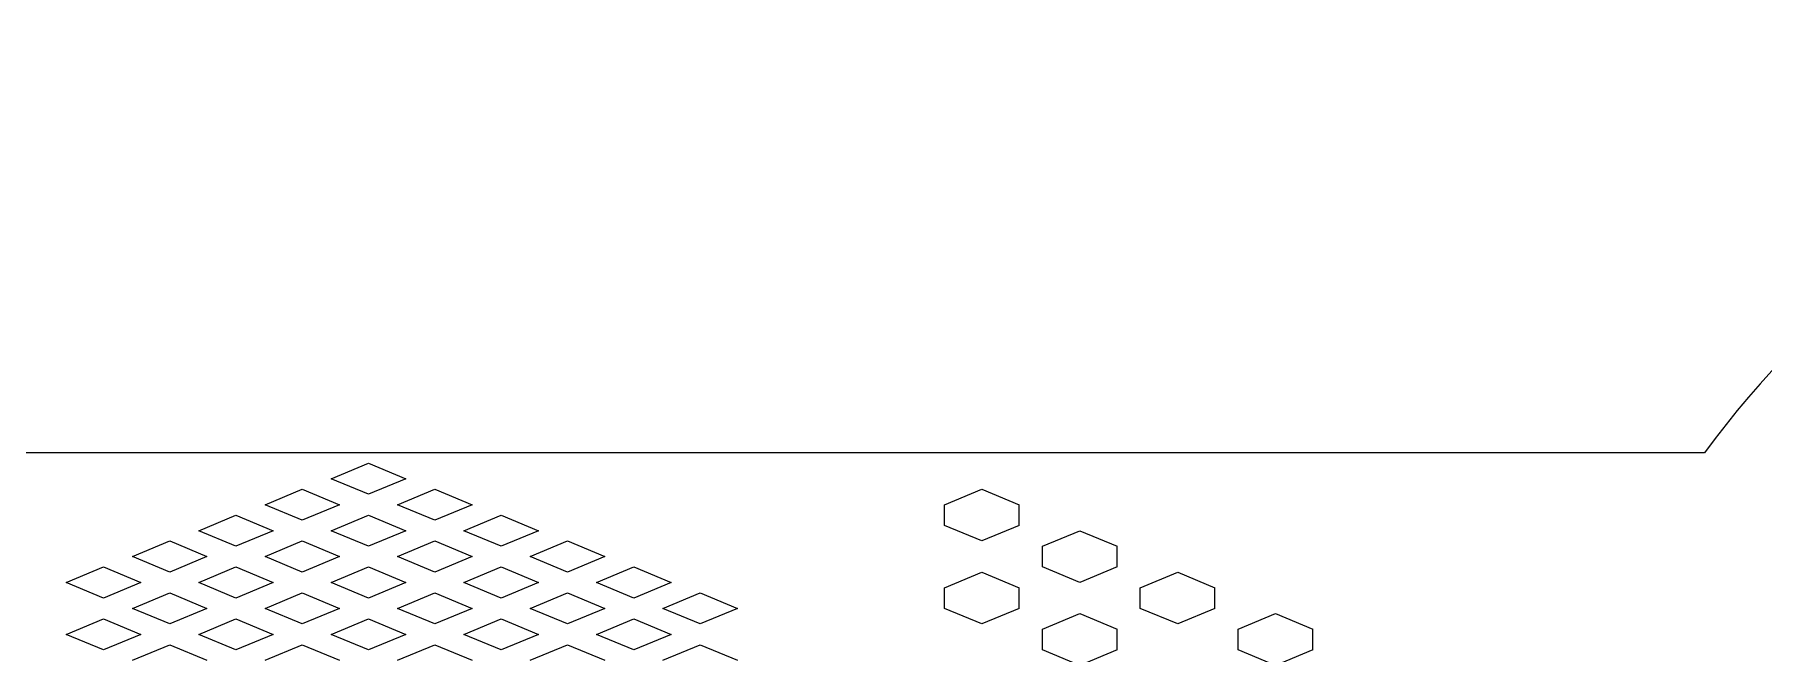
# Model space of a CAD drawing. Header units: inches. Extents: x -271009 to 5700, y -37000 to 38138.
# Drawn here: x -146132 to -144438, y -6032 to -5427 of the extents above; entities that cross this region are included whole.
import ezdxf

# ---------------------------------------------------------------- set-up
doc = ezdxf.new("R2010")
doc.units = ezdxf.units.IN
doc.header["$MEASUREMENT"] = 0

msp = doc.modelspace()

# ---------------------------------------------------------------- linework, layer by layer
for p, q in [((-144495.5, -5836.2), (-147451.8, -5836.2)), ((-145840.9, -5861.6), (-145804.3, -5846.4)), ((-145804.3, -5846.4), (-145767.8, -5861.6)), ((-145905.8, -5887), (-145869.3, -5871.8)), ((-145869.3, -5871.8), (-145832.8, -5887)), ((-145804.3, -5876.8), (-145840.9, -5861.6)), ((-145767.8, -5861.6), (-145804.3, -5876.8)), ((-145775.9, -5887), (-145739.4, -5871.8)), ((-145739.4, -5871.8), (-145702.8, -5887)), ((-145240, -5887), (-145203.5, -5871.8)), ((-145203.5, -5871.8), (-145166.9, -5887)), ((-145869.3, -5902.2), (-145905.8, -5887)), ((-145832.8, -5887), (-145869.3, -5902.2)), ((-145739.4, -5902.2), (-145775.9, -5887)), ((-145702.8, -5887), (-145739.4, -5902.2)), ((-145240, -5907.3), (-145240, -5887)), ((-145166.9, -5907.3), (-145166.9, -5887)), ((-145970.8, -5912.4), (-145934.3, -5897.1)), ((-145934.3, -5897.1), (-145897.7, -5912.4)), ((-145840.9, -5912.4), (-145804.3, -5897.1)), ((-145804.3, -5897.1), (-145767.8, -5912.4)), ((-145711, -5912.4), (-145674.4, -5897.1)), ((-145674.4, -5897.1), (-145637.9, -5912.4)), ((-145203.5, -5922.5), (-145240, -5907.3)), ((-145166.9, -5907.3), (-145203.5, -5922.5)), ((-146035.8, -5937.7), (-145999.2, -5922.5)), ((-145999.2, -5922.5), (-145962.7, -5937.7)), ((-145934.3, -5927.6), (-145970.8, -5912.4)), ((-145897.7, -5912.4), (-145934.3, -5927.6)), ((-145905.8, -5937.7), (-145869.3, -5922.5)), ((-145869.3, -5922.5), (-145832.8, -5937.7)), ((-145804.3, -5927.6), (-145840.9, -5912.4)), ((-145767.8, -5912.4), (-145804.3, -5927.6)), ((-145775.9, -5937.7), (-145739.4, -5922.5)), ((-145739.4, -5922.5), (-145702.8, -5937.7)), ((-145674.4, -5927.6), (-145711, -5912.4)), ((-145637.9, -5912.4), (-145674.4, -5927.6)), ((-145646, -5937.7), (-145609.5, -5922.5)), ((-145609.5, -5922.5), (-145572.9, -5937.7)), ((-145144.1, -5927.6), (-145107.5, -5912.4)), ((-145144.1, -5947.9), (-145144.1, -5927.6)), ((-145107.5, -5912.4), (-145071, -5927.6)), ((-145071, -5947.9), (-145071, -5927.6)), ((-145999.2, -5953), (-146035.8, -5937.7)), ((-145962.7, -5937.7), (-145999.2, -5953)), ((-145869.3, -5953), (-145905.8, -5937.7)), ((-145832.8, -5937.7), (-145869.3, -5953)), ((-145739.4, -5953), (-145775.9, -5937.7)), ((-145702.8, -5937.7), (-145739.4, -5953)), ((-145609.5, -5953), (-145646, -5937.7)), ((-145572.9, -5937.7), (-145609.5, -5953)), ((-146100.7, -5963.1), (-146064.2, -5947.9)), ((-146064.2, -5947.9), (-146027.6, -5963.1)), ((-145970.8, -5963.1), (-145934.3, -5947.9)), ((-145934.3, -5947.9), (-145897.7, -5963.1)), ((-145840.9, -5963.1), (-145804.3, -5947.9)), ((-145804.3, -5947.9), (-145767.8, -5963.1)), ((-145711, -5963.1), (-145674.4, -5947.9)), ((-145674.4, -5947.9), (-145637.9, -5963.1)), ((-145581, -5963.1), (-145544.5, -5947.9)), ((-145544.5, -5947.9), (-145508, -5963.1)), ((-145240, -5968.2), (-145203.5, -5953)), ((-145203.5, -5953), (-145166.9, -5968.2)), ((-145107.5, -5963.1), (-145144.1, -5947.9)), ((-145071, -5947.9), (-145107.5, -5963.1)), ((-145048.2, -5968.2), (-145011.6, -5953)), ((-145011.6, -5953), (-144975.1, -5968.2)), ((-146064.2, -5978.3), (-146100.7, -5963.1)), ((-146027.6, -5963.1), (-146064.2, -5978.3)), ((-146035.8, -5988.5), (-145999.2, -5973.3)), ((-145999.2, -5973.3), (-145962.7, -5988.5)), ((-145934.3, -5978.3), (-145970.8, -5963.1)), ((-145897.7, -5963.1), (-145934.3, -5978.3)), ((-145905.8, -5988.5), (-145869.3, -5973.3)), ((-145869.3, -5973.3), (-145832.8, -5988.5)), ((-145804.3, -5978.3), (-145840.9, -5963.1)), ((-145767.8, -5963.1), (-145804.3, -5978.3)), ((-145775.9, -5988.5), (-145739.4, -5973.3)), ((-145739.4, -5973.3), (-145702.8, -5988.5)), ((-145674.4, -5978.3), (-145711, -5963.1)), ((-145637.9, -5963.1), (-145674.4, -5978.3)), ((-145646, -5988.5), (-145609.5, -5973.3)), ((-145609.5, -5973.3), (-145572.9, -5988.5)), ((-145544.5, -5978.3), (-145581, -5963.1)), ((-145508, -5963.1), (-145544.5, -5978.3)), ((-145516.1, -5988.5), (-145479.5, -5973.3)), ((-145479.5, -5973.3), (-145443, -5988.5)), ((-145240, -5988.5), (-145240, -5968.2)), ((-145166.9, -5988.5), (-145166.9, -5968.2)), ((-145048.2, -5988.5), (-145048.2, -5968.2)), ((-144975.1, -5988.5), (-144975.1, -5968.2)), ((-145999.2, -6003.7), (-146035.8, -5988.5)), ((-145962.7, -5988.5), (-145999.2, -6003.7)), ((-145869.3, -6003.7), (-145905.8, -5988.5)), ((-145832.8, -5988.5), (-145869.3, -6003.7)), ((-145739.4, -6003.7), (-145775.9, -5988.5)), ((-145702.8, -5988.5), (-145739.4, -6003.7)), ((-145609.5, -6003.7), (-145646, -5988.5)), ((-145572.9, -5988.5), (-145609.5, -6003.7)), ((-145479.5, -6003.7), (-145516.1, -5988.5)), ((-145443, -5988.5), (-145479.5, -6003.7)), ((-145203.5, -6003.7), (-145240, -5988.5)), ((-145166.9, -5988.5), (-145203.5, -6003.7)), ((-145144.1, -6008.8), (-145107.5, -5993.6)), ((-145107.5, -5993.6), (-145071, -6008.8)), ((-145011.6, -6003.7), (-145048.2, -5988.5)), ((-144975.1, -5988.5), (-145011.6, -6003.7)), ((-144952.2, -6008.8), (-144915.7, -5993.6)), ((-144915.7, -5993.6), (-144879.2, -6008.8)), ((-146100.7, -6013.9), (-146064.2, -5998.6)), ((-146064.2, -5998.6), (-146027.6, -6013.9)), ((-145970.8, -6013.9), (-145934.3, -5998.6)), ((-145934.3, -5998.6), (-145897.7, -6013.9)), ((-145840.9, -6013.9), (-145804.3, -5998.6)), ((-145804.3, -5998.6), (-145767.8, -6013.9)), ((-145711, -6013.9), (-145674.4, -5998.6)), ((-145674.4, -5998.6), (-145637.9, -6013.9)), ((-145581, -6013.9), (-145544.5, -5998.6)), ((-145544.5, -5998.6), (-145508, -6013.9)), ((-145144.1, -6029.1), (-145144.1, -6008.8)), ((-145071, -6029.1), (-145071, -6008.8)), ((-144952.2, -6029.1), (-144952.2, -6008.8)), ((-144879.2, -6029.1), (-144879.2, -6008.8)), ((-146064.2, -6029.1), (-146100.7, -6013.9)), ((-146027.6, -6013.9), (-146064.2, -6029.1)), ((-146035.8, -6039.2), (-145999.2, -6024)), ((-145999.2, -6024), (-145962.7, -6039.2)), ((-145934.3, -6029.1), (-145970.8, -6013.9)), ((-145897.7, -6013.9), (-145934.3, -6029.1)), ((-145905.8, -6039.2), (-145869.3, -6024)), ((-145869.3, -6024), (-145832.8, -6039.2)), ((-145804.3, -6029.1), (-145840.9, -6013.9)), ((-145767.8, -6013.9), (-145804.3, -6029.1)), ((-145775.9, -6039.2), (-145739.4, -6024)), ((-145739.4, -6024), (-145702.8, -6039.2)), ((-145674.4, -6029.1), (-145711, -6013.9)), ((-145637.9, -6013.9), (-145674.4, -6029.1)), ((-145646, -6039.2), (-145609.5, -6024)), ((-145609.5, -6024), (-145572.9, -6039.2)), ((-145544.5, -6029.1), (-145581, -6013.9)), ((-145508, -6013.9), (-145544.5, -6029.1)), ((-145516.1, -6039.2), (-145479.5, -6024)), ((-145479.5, -6024), (-145443, -6039.2)), ((-145107.5, -6044.3), (-145144.1, -6029.1)), ((-145071, -6029.1), (-145107.5, -6044.3)), ((-144915.7, -6044.3), (-144952.2, -6029.1)), ((-144879.2, -6029.1), (-144915.7, -6044.3))]:
    msp.add_line(p, q)
msp.add_lwpolyline([(-137000, 35000, 6), (-113000, 35000)], format="xyb", close=True)
msp.add_arc((-143797.8, -6343.7), 862.7, 216.0319, 143.9681)

doc.saveas('drawing.dxf')
